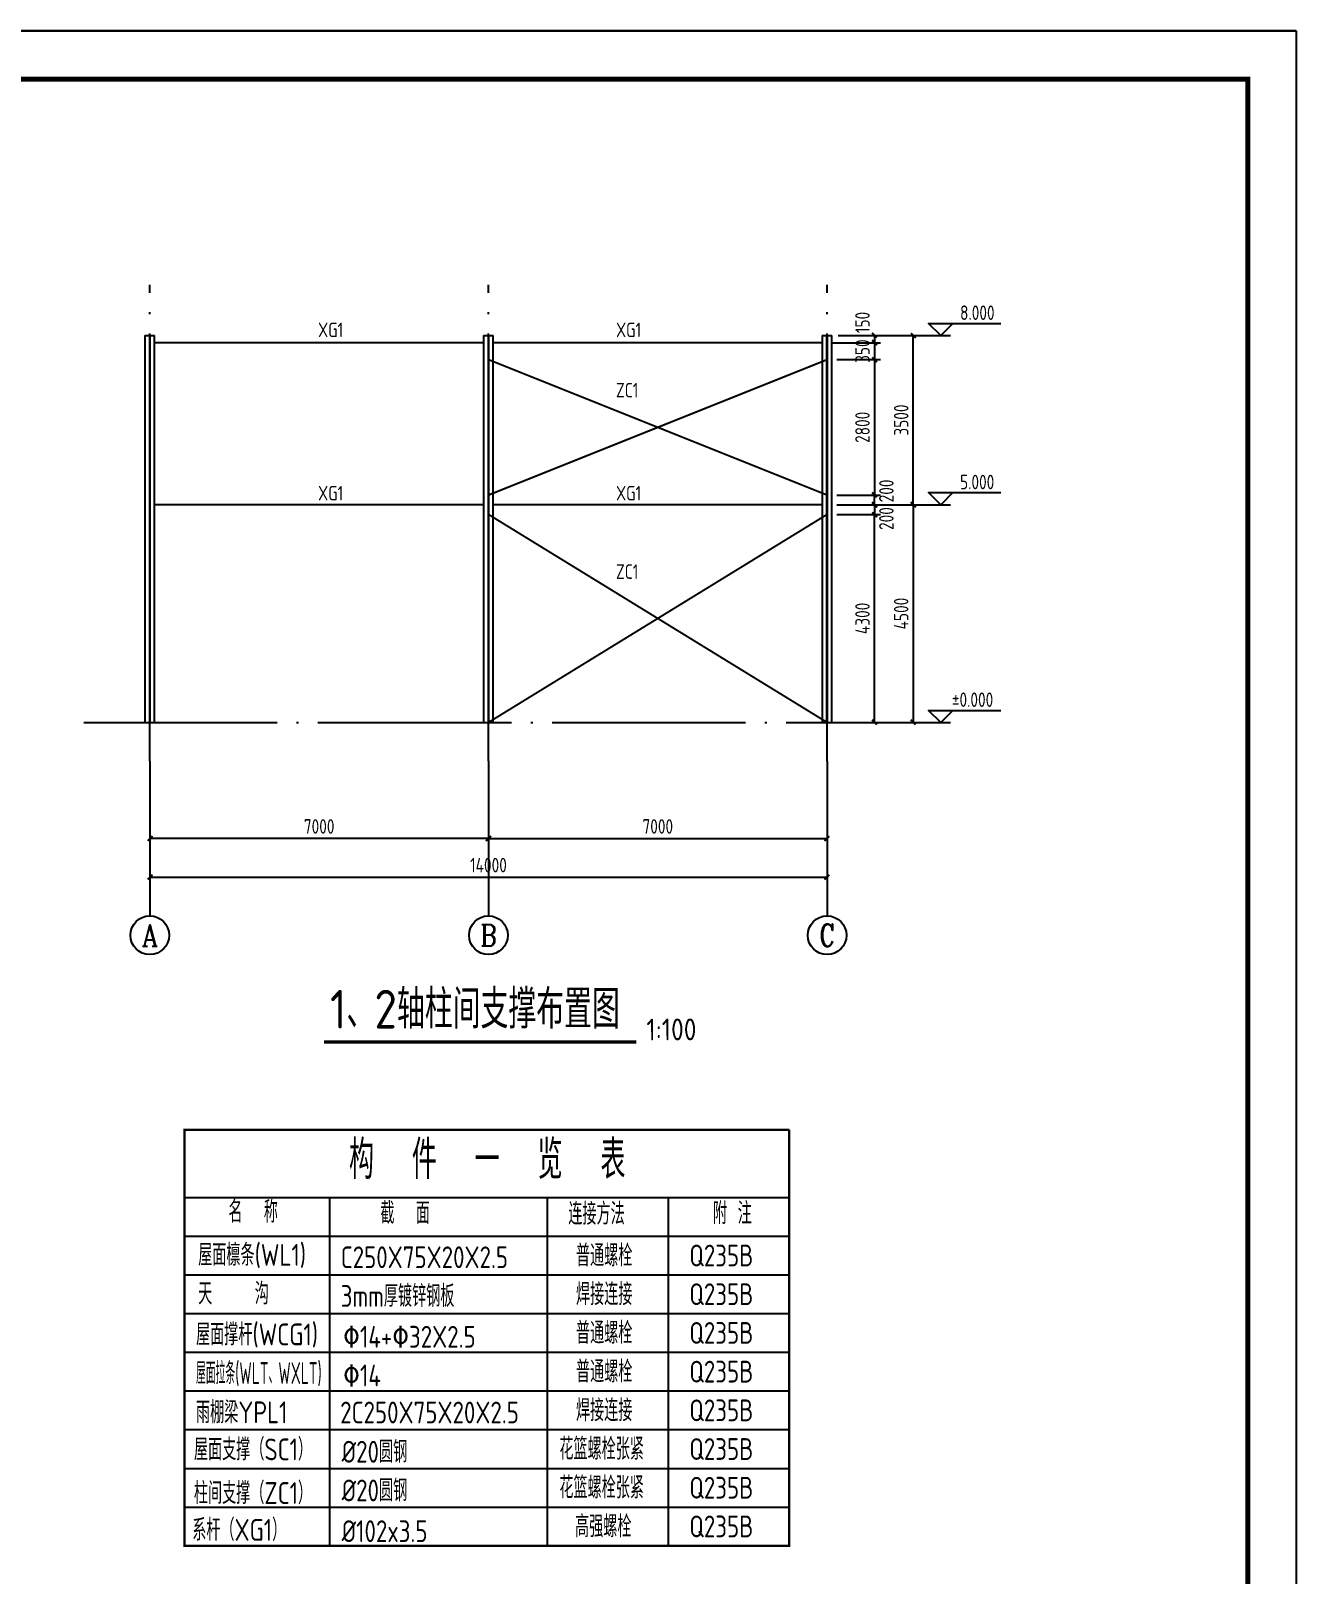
# Model space of a CAD drawing. Header units: millimetres. Extents: x 865974 to 875117, y 40174 to 44891.
# Drawn here: x 868447 to 868708.5, y 40448.5 to 40767.6 of the extents above; entities that cross this region are included whole.
import ezdxf
from ezdxf.enums import TextEntityAlignment as Align

# ---------------------------------------------------------------- set-up
doc = ezdxf.new("R2010")
doc.units = ezdxf.units.MM
doc.header["$LTSCALE"] = 1000
doc.header["$MEASUREMENT"] = 0
doc.linetypes.add('DOTE', pattern=[2.42, 2, -0.2, 0.02, -0.2])
for name, color, linetype in [('1530', 253, 'Continuous'), ('1534', 7, 'Continuous'), ('AXIS', 3, 'Continuous'), ('AXIS_TEXT', 7, 'Continuous'), ('DIM', 7, 'Continuous'), ('DOTE', 1, 'DOTE'), ('M_Prof', 2, 'Continuous'), ('NUM', 7, 'Continuous'), ('支撑', 6, 'Continuous'), ('构件表__表格和文字', 7, 'Continuous'), ('柱集中标注', 2, 'Continuous'), ('标注', 7, 'Continuous')]:
    doc.layers.add(name, color=color, linetype=linetype)
doc.styles.add('_TCH_AXIS', font='COMPLEX', dxfattribs={"bigfont": 'GBCBIG'})
doc.styles.add('COMPLEX', font='COMPLEX')
doc.styles.add('GBHZ', font='gbenor.shx', dxfattribs={"width": 0.9, "bigfont": 'gbcbig.shx'})
doc.dimstyles.new('Y100', dxfattribs={"dimscale": 0, "dimtxt": 3, "dimasz": 0.01, "dimexe": 1.2, "dimexo": 2, "dimgap": 1, "dimtad": 1, "dimdec": 0, "dimlfac": 100, "dimzin": 0, "dimdsep": 46, "dimtxsty": 'GBHZ', "dimblk": 'DX', "dimcen": 0.09, "dimdle": 1, "dimclrd": 7, "dimclre": 7, "dimclrt": 7, "dimadec": 0, "dimazin": 0, "dimtfac": 1, "dimtdec": 0, "dimtix": 1, "dimtmove": 2, "dimatfit": 3, "dimldrblk": 'DX', "dimfxl": 0, "dimtolj": 1, "dimtzin": 0, "dimarcsym": 0})

# ---------------------------------------------------------------- blocks, each defined once
blk = doc.blocks.new('_AXISO')
blk.add_circle((0, 0), 0.5)
at = {"layer": 'AXIS_TEXT', "style": 'COMPLEX', "width": 1.041667}
blk.add_attdef('A', text='', height=0.56, dxfattribs=at).set_placement((-0.25, -0.28), (0.25, -0.28), align=Align.FIT)
blk = doc.blocks.new('DX')
at = {"color": 0, "linetype": 'ByBlock', "const_width": 40}
blk.add_lwpolyline([(-54, -51), (46, 49)], dxfattribs=at)
blk = doc.blocks.new('*D148')
at = {"layer": 'Defpoints', "color": 0, "transparency": 16777216}
for p in [(868541.56, 40616.62), (868611.56, 40616.62), (868611.56, 40600.62)]:
    blk.add_point(p, dxfattribs=at)
at = {"layer": '标注', "color": 7, "lineweight": -2, "transparency": 16777216}
for p, q in [((868541.56, 40614.62), (868541.56, 40599.42)), ((868611.56, 40614.62), (868611.56, 40599.42)), ((868541.57, 40600.62), (868611.55, 40600.62))]:
    blk.add_line(p, q, dxfattribs=at)
at = {"layer": '标注', "color": 7, "lineweight": -2, "transparency": 16777216, "xscale": 0.01, "yscale": 0.01, "zscale": 0.01, "rotation": 180}
blk.add_blockref('DX', (868541.56, 40600.62), dxfattribs=at)
at = {"layer": '标注', "color": 7, "lineweight": -2, "transparency": 16777216, "xscale": 0.01, "yscale": 0.01, "zscale": 0.01}
blk.add_blockref('DX', (868611.56, 40600.62), dxfattribs=at)
at = {"layer": '标注', "color": 7, "transparency": 16777216, "insert": (868576.56, 40603.12), "char_height": 3, "attachment_point": 5, "style": 'GBHZ'}
blk.add_mtext('\\A1;7000', dxfattribs=at)
blk = doc.blocks.new('*D149')
at = {"layer": 'Defpoints', "color": 0, "transparency": 16777216}
for p in [(868610.56, 40703.12), (868612.56, 40704.62), (868621.37, 40703.12)]:
    blk.add_point(p, dxfattribs=at)
at = {"layer": 'DIM', "color": 7, "lineweight": -2, "transparency": 16777216}
for p, q in [((868612.56, 40703.12), (868622.57, 40703.12)), ((868614.56, 40704.62), (868622.57, 40704.62)), ((868621.37, 40704.63), (868621.37, 40704.64)), ((868621.37, 40704.62), (868621.37, 40703.12)), ((868621.37, 40703.11), (868621.37, 40703.1))]:
    blk.add_line(p, q, dxfattribs=at)
at = {"layer": 'DIM', "color": 7, "lineweight": -2, "transparency": 16777216, "xscale": 0.01, "yscale": 0.01, "zscale": 0.01}
for p, rotation in [((868621.37, 40704.62), 270), ((868621.37, 40703.12), 90)]:
    blk.add_blockref('DX', p, dxfattribs=dict(at, rotation=rotation))
at = {"layer": 'DIM', "color": 7, "transparency": 16777216, "insert": (868618.87, 40707.3), "char_height": 3, "attachment_point": 5, "rotation": 90, "style": 'GBHZ'}
blk.add_mtext('\\A1;150', dxfattribs=at)
blk = doc.blocks.new('*D150')
at = {"layer": 'Defpoints', "color": 0, "transparency": 16777216}
for p in [(868613.83, 40669.62), (868611.83, 40624.62), (868629.37, 40624.62)]:
    blk.add_point(p, dxfattribs=at)
at = {"layer": 'DIM', "color": 7, "lineweight": -2, "transparency": 16777216}
for p, q in [((868615.83, 40669.62), (868630.57, 40669.62)), ((868629.37, 40669.61), (868629.37, 40624.63)), ((868613.83, 40624.62), (868630.57, 40624.62))]:
    blk.add_line(p, q, dxfattribs=at)
at = {"layer": 'DIM', "color": 7, "lineweight": -2, "transparency": 16777216, "xscale": 0.01, "yscale": 0.01, "zscale": 0.01}
for p, rotation in [((868629.37, 40669.62), 90), ((868629.37, 40624.62), 270)]:
    blk.add_blockref('DX', p, dxfattribs=dict(at, rotation=rotation))
at = {"layer": 'DIM', "color": 7, "transparency": 16777216, "insert": (868626.87, 40647.12), "char_height": 3, "attachment_point": 5, "rotation": 90, "style": 'GBHZ'}
blk.add_mtext('\\A1;4500', dxfattribs=at)
blk = doc.blocks.new('*D151')
at = {"layer": 'Defpoints', "color": 0, "transparency": 16777216}
for p in [(868612.56, 40703.12), (868611.56, 40699.62), (868621.37, 40699.62)]:
    blk.add_point(p, dxfattribs=at)
at = {"layer": 'DIM', "color": 7, "lineweight": -2, "transparency": 16777216}
for p, q in [((868614.56, 40703.12), (868622.57, 40703.12)), ((868621.37, 40703.13), (868621.37, 40703.14)), ((868621.37, 40703.12), (868621.37, 40699.62)), ((868613.56, 40699.62), (868622.57, 40699.62)), ((868621.37, 40699.61), (868621.37, 40699.6))]:
    blk.add_line(p, q, dxfattribs=at)
at = {"layer": 'DIM', "color": 7, "lineweight": -2, "transparency": 16777216, "xscale": 0.01, "yscale": 0.01, "zscale": 0.01}
for p, rotation in [((868621.37, 40703.12), 270), ((868621.37, 40699.62), 90)]:
    blk.add_blockref('DX', p, dxfattribs=dict(at, rotation=rotation))
at = {"layer": 'DIM', "color": 7, "transparency": 16777216, "insert": (868618.87, 40701.37), "char_height": 3, "attachment_point": 5, "rotation": 90, "style": 'GBHZ'}
blk.add_mtext('\\A1;350', dxfattribs=at)
blk = doc.blocks.new('*D152')
at = {"layer": 'Defpoints', "color": 0, "transparency": 16777216}
for p in [(868611.56, 40699.62), (868611.56, 40671.62), (868621.37, 40671.62)]:
    blk.add_point(p, dxfattribs=at)
at = {"layer": 'DIM', "color": 7, "lineweight": -2, "transparency": 16777216}
for p, q in [((868613.56, 40699.62), (868622.57, 40699.62)), ((868621.37, 40699.61), (868621.37, 40671.63)), ((868613.56, 40671.62), (868622.57, 40671.62))]:
    blk.add_line(p, q, dxfattribs=at)
at = {"layer": 'DIM', "color": 7, "lineweight": -2, "transparency": 16777216, "xscale": 0.01, "yscale": 0.01, "zscale": 0.01}
for p, rotation in [((868621.37, 40699.62), 90), ((868621.37, 40671.62), 270)]:
    blk.add_blockref('DX', p, dxfattribs=dict(at, rotation=rotation))
at = {"layer": 'DIM', "color": 7, "transparency": 16777216, "insert": (868618.87, 40685.62), "char_height": 3, "attachment_point": 5, "rotation": 90, "style": 'GBHZ'}
blk.add_mtext('\\A1;2800', dxfattribs=at)
blk = doc.blocks.new('*D153')
at = {"layer": 'Defpoints', "color": 0, "transparency": 16777216}
for p in [(868471.56, 40616.62), (868541.56, 40616.62), (868471.56, 40600.62)]:
    blk.add_point(p, dxfattribs=at)
at = {"layer": '标注', "color": 7, "lineweight": -2, "transparency": 16777216}
for p, q in [((868471.56, 40614.62), (868471.56, 40599.42)), ((868541.56, 40614.62), (868541.56, 40599.42)), ((868541.55, 40600.62), (868471.57, 40600.62))]:
    blk.add_line(p, q, dxfattribs=at)
at = {"layer": '标注', "color": 7, "lineweight": -2, "transparency": 16777216, "xscale": 0.01, "yscale": 0.01, "zscale": 0.01, "rotation": 180}
blk.add_blockref('DX', (868471.56, 40600.62), dxfattribs=at)
at = {"layer": '标注', "color": 7, "lineweight": -2, "transparency": 16777216, "xscale": 0.01, "yscale": 0.01, "zscale": 0.01}
blk.add_blockref('DX', (868541.56, 40600.62), dxfattribs=at)
at = {"layer": '标注', "color": 7, "transparency": 16777216, "insert": (868506.56, 40603.12), "char_height": 3, "attachment_point": 5, "style": 'GBHZ'}
blk.add_mtext('\\A1;7000', dxfattribs=at)
blk = doc.blocks.new('*D154')
at = {"layer": 'Defpoints', "color": 0, "transparency": 16777216}
for p in [(868471.56, 40608.62), (868611.56, 40608.62), (868611.56, 40592.62)]:
    blk.add_point(p, dxfattribs=at)
at = {"layer": '标注', "color": 7, "lineweight": -2, "transparency": 16777216}
for p, q in [((868471.56, 40606.62), (868471.56, 40591.42)), ((868611.56, 40606.62), (868611.56, 40591.42)), ((868471.57, 40592.62), (868611.55, 40592.62))]:
    blk.add_line(p, q, dxfattribs=at)
at = {"layer": '标注', "color": 7, "lineweight": -2, "transparency": 16777216, "xscale": 0.01, "yscale": 0.01, "zscale": 0.01, "rotation": 180}
blk.add_blockref('DX', (868471.56, 40592.62), dxfattribs=at)
at = {"layer": '标注', "color": 7, "lineweight": -2, "transparency": 16777216, "xscale": 0.01, "yscale": 0.01, "zscale": 0.01}
blk.add_blockref('DX', (868611.56, 40592.62), dxfattribs=at)
at = {"layer": '标注', "color": 7, "transparency": 16777216, "insert": (868541.56, 40595.12), "char_height": 3, "attachment_point": 5, "style": 'GBHZ'}
blk.add_mtext('\\A1;14000', dxfattribs=at)
blk = doc.blocks.new('*D155')
at = {"layer": 'Defpoints', "color": 0, "transparency": 16777216}
for p in [(868611.83, 40704.62), (868629.37, 40704.62), (868613.83, 40669.62)]:
    blk.add_point(p, dxfattribs=at)
at = {"layer": 'DIM', "color": 7, "lineweight": -2, "transparency": 16777216}
for p, q in [((868613.83, 40704.62), (868630.57, 40704.62)), ((868629.37, 40669.63), (868629.37, 40704.61)), ((868615.83, 40669.62), (868630.57, 40669.62))]:
    blk.add_line(p, q, dxfattribs=at)
at = {"layer": 'DIM', "color": 7, "lineweight": -2, "transparency": 16777216, "xscale": 0.01, "yscale": 0.01, "zscale": 0.01}
for p, rotation in [((868629.37, 40704.62), 90), ((868629.37, 40669.62), 270)]:
    blk.add_blockref('DX', p, dxfattribs=dict(at, rotation=rotation))
at = {"layer": 'DIM', "color": 7, "transparency": 16777216, "insert": (868626.87, 40687.12), "char_height": 3, "attachment_point": 5, "rotation": 90, "style": 'GBHZ'}
blk.add_mtext('\\A1;3500', dxfattribs=at)
blk = doc.blocks.new('*D156')
at = {"layer": 'Defpoints', "color": 0, "transparency": 16777216}
for p in [(868611.56, 40671.62), (868621.37, 40671.62), (868611.56, 40669.62)]:
    blk.add_point(p, dxfattribs=at)
at = {"layer": 'DIM', "color": 7, "lineweight": -2, "transparency": 16777216}
for p, q in [((868613.56, 40671.62), (868622.57, 40671.62)), ((868621.37, 40671.63), (868621.37, 40671.64)), ((868621.37, 40669.62), (868621.37, 40671.62)), ((868613.56, 40669.62), (868622.57, 40669.62)), ((868621.37, 40669.61), (868621.37, 40669.6))]:
    blk.add_line(p, q, dxfattribs=at)
at = {"layer": 'DIM', "color": 7, "lineweight": -2, "transparency": 16777216, "xscale": 0.01, "yscale": 0.01, "zscale": 0.01}
for p, rotation in [((868621.37, 40671.62), 270), ((868621.37, 40669.62), 90)]:
    blk.add_blockref('DX', p, dxfattribs=dict(at, rotation=rotation))
at = {"layer": 'DIM', "color": 7, "transparency": 16777216, "insert": (868623.81, 40672.47), "char_height": 3, "attachment_point": 5, "rotation": 90, "style": 'GBHZ'}
blk.add_mtext('\\A1;200', dxfattribs=at)
blk = doc.blocks.new('*D157')
at = {"layer": 'Defpoints', "color": 0, "transparency": 16777216}
for p in [(868611.56, 40667.62), (868621.37, 40667.62), (868611.56, 40624.62)]:
    blk.add_point(p, dxfattribs=at)
at = {"layer": 'DIM', "color": 7, "lineweight": -2, "transparency": 16777216}
for p, q in [((868613.56, 40667.62), (868622.57, 40667.62)), ((868621.37, 40624.63), (868621.37, 40667.61)), ((868613.56, 40624.62), (868622.57, 40624.62))]:
    blk.add_line(p, q, dxfattribs=at)
at = {"layer": 'DIM', "color": 7, "lineweight": -2, "transparency": 16777216, "xscale": 0.01, "yscale": 0.01, "zscale": 0.01}
for p, rotation in [((868621.37, 40667.62), 90), ((868621.37, 40624.62), 270)]:
    blk.add_blockref('DX', p, dxfattribs=dict(at, rotation=rotation))
at = {"layer": 'DIM', "color": 7, "transparency": 16777216, "insert": (868618.87, 40646.12), "char_height": 3, "attachment_point": 5, "rotation": 90, "style": 'GBHZ'}
blk.add_mtext('\\A1;4300', dxfattribs=at)
blk = doc.blocks.new('*D158')
at = {"layer": 'Defpoints', "color": 0, "transparency": 16777216}
for p in [(868611.56, 40669.62), (868611.56, 40667.62), (868621.37, 40667.62)]:
    blk.add_point(p, dxfattribs=at)
at = {"layer": 'DIM', "color": 7, "lineweight": -2, "transparency": 16777216}
for p, q in [((868613.56, 40669.62), (868622.57, 40669.62)), ((868613.56, 40667.62), (868622.57, 40667.62)), ((868621.37, 40669.63), (868621.37, 40669.64)), ((868621.37, 40669.62), (868621.37, 40667.62)), ((868621.37, 40667.61), (868621.37, 40667.6))]:
    blk.add_line(p, q, dxfattribs=at)
at = {"layer": 'DIM', "color": 7, "lineweight": -2, "transparency": 16777216, "xscale": 0.01, "yscale": 0.01, "zscale": 0.01}
for p, rotation in [((868621.37, 40669.62), 270), ((868621.37, 40667.62), 90)]:
    blk.add_blockref('DX', p, dxfattribs=dict(at, rotation=rotation))
at = {"layer": 'DIM', "color": 7, "transparency": 16777216, "insert": (868623.81, 40666.76), "char_height": 3, "attachment_point": 5, "rotation": 90, "style": 'GBHZ'}
blk.add_mtext('\\A1;200', dxfattribs=at)

msp = doc.modelspace()

# ---------------------------------------------------------------- linework, layer by layer
at = {"color": 0}
for p, q in [((868708.51, 40767.578), (867867.51, 40767.578)), ((867867.51, 40767.578), (868708.51, 40767.578)), ((868708.51, 40767.578), (868708.51, 40173.578))]:
    msp.add_line(p, q, dxfattribs=at)
at = {"color": 0, "const_width": 1}
msp.add_lwpolyline([(868698.51, 40183.578), (867892.51, 40183.578), (867892.51, 40757.578), (868698.51, 40757.578)], close=True, dxfattribs=at)
at = {"const_width": 0.667}
msp.add_lwpolyline([(868507.559, 40558.567), (868572.151, 40558.567)], dxfattribs=at)
at = {"layer": '1530'}
for p, q in [((868630.573, 40704.615), (868637.044, 40704.615)), ((868630.573, 40669.615), (868637.044, 40669.615)), ((868630.573, 40624.615), (868637.044, 40624.615))]:
    msp.add_line(p, q, dxfattribs=at)
at = {"layer": '1534'}
for points in [[(868637.544, 40707.115), (868635.044, 40704.615), (868632.544, 40707.115), (868647.478, 40707.115)], [(868637.544, 40672.115), (868635.044, 40669.615), (868632.544, 40672.115), (868647.478, 40672.115)], [(868637.544, 40627.115), (868635.044, 40624.615), (868632.544, 40627.115), (868647.478, 40627.115)]]:
    msp.add_lwpolyline(points, dxfattribs=at)
at = {"layer": 'AXIS'}
for p, q in [((868471.558, 40616.615), (868471.558, 40584.615)), ((868541.558, 40616.615), (868541.558, 40584.615)), ((868611.558, 40616.615), (868611.558, 40584.615))]:
    msp.add_line(p, q, dxfattribs=at)
at = {"layer": 'DOTE', "linetype": 'DOTE', "ltscale": 0.02}
for p, q in [((868471.558, 40616.615), (868471.558, 40715.064)), ((868541.558, 40616.615), (868541.558, 40715.064)), ((868611.558, 40616.615), (868611.558, 40715.064)), ((868457.902, 40624.615), (868632.165, 40624.615))]:
    msp.add_line(p, q, dxfattribs=at)
at = {"layer": 'M_Prof'}
for p, q in [((868470.558, 40704.615), (868470.558, 40624.615)), ((868470.558, 40704.615), (868472.558, 40704.615)), ((868471.468, 40704.615), (868471.468, 40624.615)), ((868471.648, 40624.615), (868471.648, 40704.615)), ((868472.558, 40624.615), (868472.558, 40704.615)), ((868540.558, 40704.615), (868540.558, 40624.615)), ((868540.558, 40704.615), (868542.558, 40704.615)), ((868541.468, 40704.615), (868541.468, 40624.615)), ((868541.648, 40624.615), (868541.648, 40704.615)), ((868542.558, 40624.615), (868542.558, 40704.615)), ((868610.558, 40704.615), (868610.558, 40624.615)), ((868610.558, 40704.615), (868612.558, 40704.615)), ((868611.468, 40704.615), (868611.468, 40624.615)), ((868611.648, 40624.615), (868611.648, 40704.615)), ((868612.558, 40624.615), (868612.558, 40704.615)), ((868470.558, 40624.615), (868472.558, 40624.615)), ((868540.558, 40624.615), (868542.558, 40624.615)), ((868610.558, 40624.615), (868612.558, 40624.615))]:
    msp.add_line(p, q, dxfattribs=at)
at = {"layer": '支撑', "color": 6, "linetype": 'ByBlock', "const_width": 0.4}
for points in [[(868472.558, 40703.115), (868540.558, 40703.115)], [(868610.558, 40703.115), (868542.558, 40703.115)], [(868611.558, 40671.615), (868541.558, 40699.615)], [(868541.558, 40671.615), (868611.558, 40699.615)], [(868472.558, 40669.615), (868540.558, 40669.615)], [(868541.558, 40624.615), (868611.558, 40667.615)], [(868611.558, 40624.615), (868541.558, 40667.615)], [(868610.558, 40669.615), (868542.558, 40669.615)]]:
    msp.add_lwpolyline(points, dxfattribs=at)
at = {"layer": '构件表__表格和文字'}
for p, q in [((868478.727, 40526.415), (868603.727, 40526.415)), ((868508.727, 40526.415), (868508.727, 40454.415)), ((868553.727, 40526.415), (868553.727, 40454.415)), ((868578.727, 40526.415), (868578.727, 40454.415)), ((868478.727, 40518.415), (868603.727, 40518.415)), ((868478.727, 40518.415), (868603.727, 40518.415)), ((868478.727, 40510.415), (868603.727, 40510.415)), ((868478.727, 40510.415), (868603.727, 40510.415)), ((868478.727, 40502.415), (868603.727, 40502.415)), ((868478.727, 40494.415), (868603.727, 40494.415)), ((868478.727, 40486.415), (868603.727, 40486.415)), ((868478.727, 40478.415), (868603.727, 40478.415)), ((868478.727, 40470.415), (868603.727, 40470.415)), ((868478.727, 40462.415), (868603.727, 40462.415)), ((868478.727, 40454.415), (868603.727, 40454.415)), ((868478.727, 40454.415), (868603.727, 40454.415)), ((868478.727, 40454.415), (868603.727, 40454.415)), ((868478.727, 40454.415), (868603.727, 40454.415)), ((868478.727, 40454.415), (868603.727, 40454.415)), ((868478.727, 40454.415), (868603.727, 40454.415)), ((868478.727, 40454.415), (868603.727, 40454.415)), ((868478.727, 40454.415), (868603.727, 40454.415))]:
    msp.add_line(p, q, dxfattribs=at)
at = {"layer": '构件表__表格和文字', "const_width": 0.48}
for points in [[(868603.727, 40526.415), (868603.727, 40454.415), (868478.727, 40454.415), (868478.727, 40540.415), (868603.727, 40540.415)], [(868603.727, 40454.415), (868603.727, 40540.415)]]:
    msp.add_lwpolyline(points, dxfattribs=at)

# ---------------------------------------------------------------- block references
at = {"layer": 'AXIS'}
ref = msp.add_blockref('_AXISO', (868471.558, 40580.615), dxfattribs=dict(at, xscale=8, yscale=8, zscale=8))
ref.add_attrib('A', 'A', dxfattribs={"layer": 'AXIS_TEXT', "height": 4.454, "style": '_TCH_AXIS', "width": 0.888889}).set_placement((868469.861, 40578.388), (868473.255, 40578.388), align=Align.FIT)
ref = msp.add_blockref('_AXISO', (868541.558, 40580.615), dxfattribs=dict(at, xscale=8, yscale=8, zscale=8))
ref.add_attrib('A', 'B', dxfattribs={"layer": 'AXIS_TEXT', "height": 4.454, "style": '_TCH_AXIS', "width": 0.941176}).set_placement((868539.861, 40578.388), (868543.255, 40578.388), align=Align.FIT)
ref = msp.add_blockref('_AXISO', (868611.558, 40580.615), dxfattribs=dict(at, xscale=8, yscale=8, zscale=8))
ref.add_attrib('A', 'C', dxfattribs={"layer": 'AXIS_TEXT', "height": 4.659, "style": '_TCH_AXIS', "width": 0.933333}).set_placement((868610.004, 40578.286), (868613.111, 40578.286), align=Align.FIT)

# ---------------------------------------------------------------- texts
at = {"ltscale": 2, "style": 'GBHZ'}
msp.add_text('1:100', height=4.5, rotation=0.20444, dxfattribs=at).set_placement((868574.227, 40558.872))
at = {"layer": '1534', "style": 'GBHZ', "width": 0.9}
for s, p in [('8.000', (868639.038, 40707.815)), ('5.000', (868639.038, 40672.815)), ('%%P0.000', (868637.358, 40627.815))]:
    msp.add_text(s, height=3, dxfattribs=at).set_placement(p)
at = {"layer": 'NUM', "style": 'GBHZ'}
msp.add_text('1、2轴柱间支撑布置图', height=8, dxfattribs=at).set_placement((868508.813, 40561.34))
at = {"layer": '构件表__表格和文字', "style": 'GBHZ'}
for s, height, width, p in [('构  件  一  览  表', 8, 0.9, (868512.728, 40530.245)), ('名  称', 4.5, 0.9, (868487.806, 40521.201)), ('截  面', 4.5, 0.9, (868519.22, 40520.947)), ('连接方法', 4.5, 0.9, (868558.065, 40520.784)), ('附 注', 4.5, 0.9, (868587.964, 40520.905)), ('屋面檩条(WL1)', 4.5, 0.9, (868481.558, 40512.288)), ('普通螺栓', 4.5, 0.9, (868559.648, 40512.161)), ('C250X75X20X2.5', 4.5, 0.9, (868511.023, 40511.8)), ('Q235B', 4.5, 0.9, (868583.069, 40512.161)), ('天    沟', 4.5, 0.9, (868481.558, 40504.288)), ('3mm厚镀锌钢板', 4.5, 0.9, (868511.023, 40503.8)), ('焊接连接', 4.5, 0.9, (868559.648, 40504.161)), ('Q235B', 4.5, 0.9, (868583.069, 40504.161)), ('屋面撑杆(WCG1)', 4.5, 0.9, (868481.109, 40495.853)), ('普通螺栓', 4.5, 0.9, (868559.648, 40496.161)), ('%%13014+%%13032X2.5', 4.5, 0.9, (868511.522, 40495.366)), ('Q235B', 4.5, 0.9, (868583.069, 40496.161)), ('屋面拉条(WLT、WXLT)', 4.5, 0.6, (868481.109, 40487.853)), ('%%13014', 4.5, 0.9, (868511.522, 40487.366)), ('普通螺栓', 4.5, 0.9, (868559.648, 40488.161)), ('Q235B', 4.5, 0.9, (868583.069, 40488.161)), ('焊接连接', 4.5, 0.9, (868559.648, 40480.161)), ('雨棚梁YPL1', 4.5, 0.9, (868481.109, 40479.751)), ('2C250X75X20X2.5', 4.5, 0.9, (868510.908, 40479.715)), ('Q235B', 4.5, 0.9, (868583.069, 40480.161)), ('屋面支撑（SC1）', 4.5, 0.9, (868480.676, 40472.084)), ('%%C20圆钢', 4.5, 0.9, (868511.223, 40471.596)), ('花篮螺栓张紧', 4.5, 0.9, (868556.208, 40472.194)), ('Q235B', 4.5, 0.9, (868583.069, 40472.161)), ('花篮螺栓张紧', 4.5, 0.9, (868556.208, 40464.194)), ('柱间支撑（ZC1）', 4.5, 0.9, (868480.676, 40463.062)), ('%%C20圆钢', 4.5, 0.9, (868511.223, 40463.596)), ('Q235B', 4.5, 0.9, (868583.069, 40464.161)), ('系杆（XG1）', 4.5, 0.9, (868480.328, 40455.436)), ('%%C102x3.5', 4.5, 0.9, (868511.223, 40455.176)), ('高强螺栓', 4.5, 0.9, (868559.451, 40456.174)), ('Q235B', 4.5, 0.9, (868583.069, 40456.161))]:
    msp.add_text(s, height=height, dxfattribs=dict(at, width=width)).set_placement(p)
at = {"layer": '柱集中标注', "style": 'GBHZ', "width": 0.9}
for s, p in [('XG1', (868506.35, 40704.257)), ('XG1', (868567.937, 40704.257)), ('ZC1', (868567.917, 40691.801)), ('XG1', (868506.35, 40670.507)), ('XG1', (868567.937, 40670.507)), ('ZC1', (868567.917, 40654.289))]:
    msp.add_text(s, height=3, dxfattribs=at).set_placement(p)

# ---------------------------------------------------------------- dimensions: what is measured, and where the dimension line sits
at = {"layer": 'DIM'}
for base, p1, p2, angle, picture, middle in [((868621.373, 40703.115), (868612.558, 40704.615), (868610.558, 40703.115), 90, '*D149', (868618.873, 40707.3)), ((868621.373, 40671.615), (868611.558, 40669.615), (868611.558, 40671.615), 270, '*D156', (868623.813, 40672.467)), ((868621.373, 40667.615), (868611.558, 40669.615), (868611.558, 40667.615), 90, '*D158', (868623.813, 40666.764))]:
    dim = msp.add_linear_dim(base=base, p1=p1, p2=p2, angle=angle, dimstyle='Y100', override={"dimscale": 1}, dxfattribs=at)
    dim.commit()
    dim.dimension.update_dxf_attribs({"geometry": picture, "text_midpoint": middle, "dimtype": 160})
for base, p1, p2, angle, picture, middle in [((868629.373, 40704.615), (868613.833, 40669.615), (868611.833, 40704.615), 270, '*D155', (868626.873, 40687.115)), ((868621.373, 40699.615), (868612.558, 40703.115), (868611.558, 40699.615), 90, '*D151', (868618.873, 40701.365)), ((868621.373, 40671.615), (868611.558, 40699.615), (868611.558, 40671.615), 90, '*D152', (868618.873, 40685.615)), ((868629.373, 40624.615), (868613.833, 40669.615), (868611.833, 40624.615), 90, '*D150', (868626.873, 40647.115)), ((868621.373, 40667.615), (868611.558, 40624.615), (868611.558, 40667.615), 270, '*D157', (868618.873, 40646.115))]:
    dim = msp.add_linear_dim(base=base, p1=p1, p2=p2, angle=angle, dimstyle='Y100', override={"dimscale": 1}, dxfattribs=at)
    dim.commit()
    dim.dimension.update_dxf_attribs({"geometry": picture, "text_midpoint": middle})
at = {"layer": '标注'}
dim = msp.add_linear_dim(base=(868471.558, 40600.615), p1=(868541.558, 40616.615), p2=(868471.558, 40616.615), angle=180, dimstyle='Y100', override={"dimscale": 1, "dimfxl": 150}, dxfattribs=at)
dim.commit()
dim.dimension.update_dxf_attribs({"geometry": '*D153', "text_midpoint": (868506.558, 40603.115)})
for base, p1, p2, picture, middle in [((868611.558, 40600.615), (868541.558, 40616.615), (868611.558, 40616.615), '*D148', (868576.558, 40603.115)), ((868611.558, 40592.615), (868471.558, 40608.615), (868611.558, 40608.615), '*D154', (868541.558, 40595.115))]:
    dim = msp.add_linear_dim(base=base, p1=p1, p2=p2, dimstyle='Y100', override={"dimscale": 1, "dimfxl": 150}, dxfattribs=at)
    dim.commit()
    dim.dimension.update_dxf_attribs({"geometry": picture, "text_midpoint": middle})

doc.saveas('drawing.dxf')
